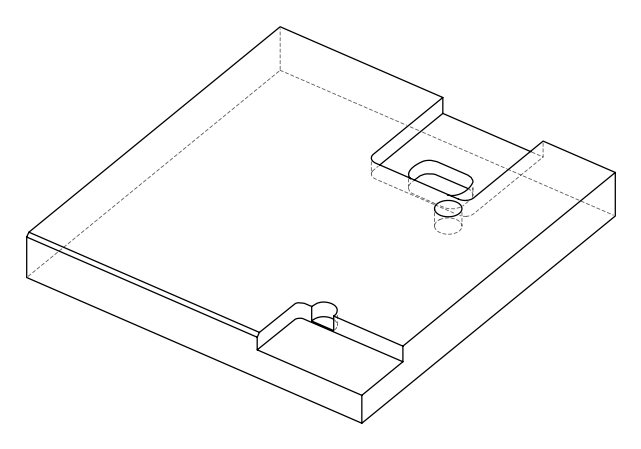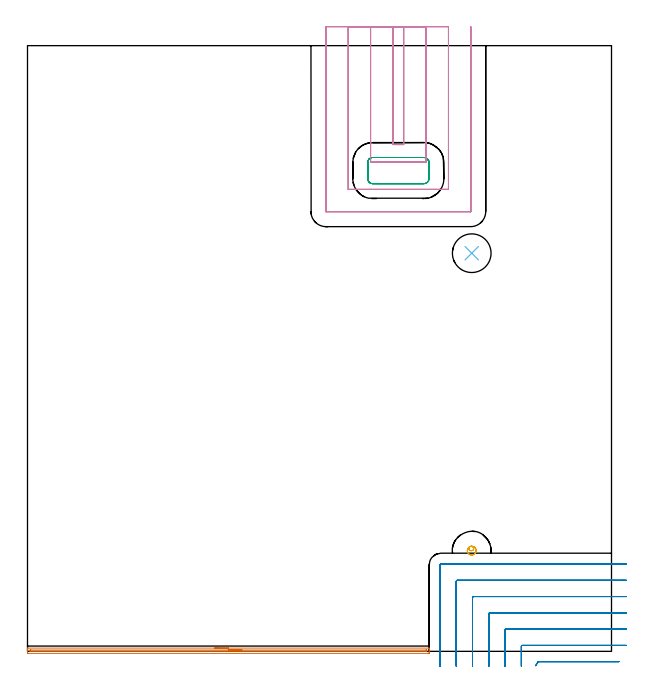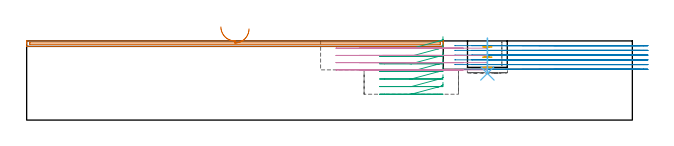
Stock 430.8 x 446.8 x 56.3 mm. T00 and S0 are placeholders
(PLAN: 6 operations, 3 tool changes, 32.9 min)
(1 AREA_MILL | FG_CHAMFER_SURFACE | UGT0205_001 | 4.9 min | 2271 mm3)
(2 MILL_CORNER_NOTCH_RECTANGULAR | CORNER_NOTCH_RECTANGULAR | UGT0201_010 | Follow Part, ap 4, ae 75% | 12.88 min | 196370 mm3)
(3 MILL_RECTANGULAR_POCKET | POCKET_RECTANGULAR_STRAIGHT | UGT0201_105 | Follow Part, ap 5.5, ae 75% | 2.66 min | 98102 mm3)
(4 MILL_SLOT | SLOT_PARTIAL_RECTANGULAR | UGT0201_105 | Follow Part, ap 5.5, ae 75% | 11.95 min | 300119 mm3)
(5 MILL_BLIND_HOLE_FROM_SOLID_MATERIAL | STEP1POCKET | UGT0201_105 | Spiral | 0.38 min | 7009 mm3)
(6 INDEXABLE_INSERT_DRILL_BLIND_HOLE_FROM_SOLID | STEP1POCKET_1 | NXT0302_028 | 0.1 min | 14489 mm3)
(TOOL UGT0205_001 | Chamfer Mill 20 x 3 x 45 deg. | D20 FL50 Z2)
(TOOL UGT0201_010 | End Mill 16 mm | D16 FL22 Z2)
(TOOL UGT0201_105 | End Mill 22 mm | D22 FL25 Z2)
(TOOL NXT0302_028 | Index. Insert Drill 28.5mm [880-D2850L32-03] | D28.5 PA176 FL86 Z2)
(OP 1 AREA_MILL)
G17 G21 G94 G90
T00 M6
G54
G17 G0 G90 X138.15 Y2.4 S1061 M3
G43 Z66.3 H0
G94 G1 X138.188 Z65.428 F250.
X138.302 Z64.563
X138.491 Z63.712
X138.753 Z62.88
X139.087 Z62.074
X139.49 Z61.3
X139.959 Z60.564
X140.49 Z59.872
X141.079 Z59.229
X141.722 Z58.639
X142.414 Z58.108
X143.15 Z57.64
X143.924 Z57.237
X144.73 Z56.903
X145.562 Z56.641
X146.414 Z56.452
X147.278 Z56.338
X148.15 Z56.3
X296.119
X296.29 Y2.397 Z56.288
X296.293 Y2.336 Z56.228
X296.3 Y1.905 Z55.805
Y1.62 Z55.52
Y0.896 Z54.792
Y-0.358 Z53.539
X296.297 Y-0.889 Z53.006
X296.293 Y-1.491 Z52.405
X296.276 Y-1.493 Z52.403
X295.672 Y-1.5 Z52.4
X0.628
X0.055 Y-1.498 Z52.398
X0.02 Y-1.497 Z52.399
X0.003 Y-1.495 Z52.4
X0.001 Y-1.494 Z52.402
X0. Y0.535 Z54.431
Y0.896 Z54.792
Y1.62 Z55.52
Y1.905 Z55.805
X0.007 Y2.336 Z56.228
X0.01 Y2.397 Z56.288
X0.181 Y2.4 Z56.3
X148.15
Y0.986 Z54.886
X293.973 Y0.985 Z54.885
X294.152 Y0.983 Z54.883
X294.27 Y0.979 Z54.879
X294.292 Y0.976 Z54.876
X294.295 Y0.972 Z54.872
X294.298 Y0.956 Z54.856
X294.299 Y0.896 Z54.796
X294.3 Y0.481 Z54.381
X294.298 Y0.004 Z53.904
X294.295 Y-0.048 Z53.852
X294.291 Y-0.072 Z53.828
X294.286 Y-0.079 Z53.821
X294.241 Y-0.081 Z53.819
X294.063 Y-0.085 Z53.815
X293.973 Y-0.086 Z53.814
X293.884
X2.327 Y-0.085 Z53.815
X2.148 Y-0.083 Z53.817
X2.03 Y-0.079 Z53.821
X2.008 Y-0.076 Z53.824
X2.005 Y-0.072 Z53.828
X2.002 Y-0.056 Z53.844
X2.001 Y0.004 Z53.904
X2. Y0.419 Z54.319
X2.002 Y0.896 Z54.796
X2.005 Y0.948 Z54.848
X2.01 Y0.972 Z54.872
X2.014 Y0.979 Z54.879
X2.059 Y0.981 Z54.881
X2.238 Y0.985 Z54.885
X2.327 Y0.986 Z54.886
X2.416
X148.15
X149.022 Z54.924
X149.887 Z55.038
X150.738 Z55.226
X151.57 Z55.489
X152.376 Z55.823
X153.15 Z56.225
X153.886 Z56.694
X154.578 Z57.225
X155.221 Z57.815
X155.81 Z58.458
X156.342 Z59.15
X156.81 Z59.886
X157.213 Z60.659
X157.547 Z61.465
X157.809 Z62.297
X157.998 Z63.149
X158.112 Z64.014
X158.15 Z64.886
G0 Z66.3
M5
M2
(OP 2 MILL_CORNER_NOTCH_RECTANGULAR)
G17 G21 G94 G90
T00 M6
G54
G17 G0 G90 X436.298 Y-7.6 S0 M3
G43 Z66.3 H0
Z52.933
G94 G1 X433.298 F250.
X377.093 F500.
G3 X376.406 Y-8. R0.8
G1 X374.906 Y-10.598 F250.
G0 Z66.3
X441.8 Y4.4
Z52.933
G1 X438.8
X365.094 F500.
G3 X364.3 Y3.606 R0.8
G1 Y-8.
Y-11. F250.
G0 Z66.3
X441.8 Y16.4
Z52.933
G1 X438.8
X353.094 F500.
G3 X352.3 Y15.606 R0.8
G1 Y-8.
Y-11. F250.
G0 Z66.3
X441.8 Y28.4
Z52.933
G1 X438.8
X341.095 F500.
G3 X340.3 Y27.605 R0.8
G1 Y-8.
Y-11. F250.
G0 Z66.3
X441.8 Y40.4
Z52.933
G1 X438.8
X329.095 F500.
G3 X328.3 Y39.605 R0.8
G1 Y-8.
Y-11. F250.
G0 Z66.3
X441.8 Y52.4
Z52.933
G1 X438.8
X317.095 F500.
G3 X316.3 Y51.605 R0.8
G1 Y-8.
Y-11. F250.
G0 Z66.3
X441.8 Y64.4
Z52.933
G1 X438.8
X305.096 F500.
G3 X304.3 Y63.604 R0.8
G1 Y-8.
Y-11. F250.
G0 Z66.3
X436.298 Y-7.6
Z49.567
G1 X433.298
X377.093 F500.
G3 X376.406 Y-8. R0.8
G1 X374.906 Y-10.598 F250.
G0 Z66.3
X441.8 Y4.4
Z49.567
G1 X438.8
X365.094 F500.
G3 X364.3 Y3.606 R0.8
G1 Y-8.
Y-11. F250.
G0 Z66.3
X441.8 Y16.4
Z49.567
G1 X438.8
X353.094 F500.
G3 X352.3 Y15.606 R0.8
G1 Y-8.
Y-11. F250.
G0 Z66.3
X441.8 Y28.4
Z49.567
G1 X438.8
X341.095 F500.
G3 X340.3 Y27.605 R0.8
G1 Y-8.
Y-11. F250.
G0 Z66.3
X441.8 Y40.4
Z49.567
G1 X438.8
X329.095 F500.
G3 X328.3 Y39.605 R0.8
G1 Y-8.
Y-11. F250.
G0 Z66.3
X441.8 Y52.4
Z49.567
G1 X438.8
X317.095 F500.
G3 X316.3 Y51.605 R0.8
G1 Y-8.
Y-11. F250.
G0 Z66.3
X441.8 Y64.4
Z49.567
G1 X438.8
X305.096 F500.
G3 X304.3 Y63.604 R0.8
G1 Y-8.
Y-11. F250.
G0 Z66.3
X436.298 Y-7.6
Z46.2
G1 X433.298
X377.093 F500.
G3 X376.406 Y-8. R0.8
G1 X374.906 Y-10.598 F250.
G0 Z66.3
X441.8 Y4.4
Z46.2
G1 X438.8
X365.094 F500.
G3 X364.3 Y3.606 R0.8
G1 Y-8.
Y-11. F250.
G0 Z66.3
X441.8 Y16.4
Z46.2
G1 X438.8
X353.094 F500.
G3 X352.3 Y15.606 R0.8
G1 Y-8.
Y-11. F250.
G0 Z66.3
X441.8 Y28.4
Z46.2
G1 X438.8
X341.095 F500.
G3 X340.3 Y27.605 R0.8
G1 Y-8.
Y-11. F250.
G0 Z66.3
X441.8 Y40.4
Z46.2
G1 X438.8
X329.095 F500.
G3 X328.3 Y39.605 R0.8
G1 Y-8.
Y-11. F250.
G0 Z66.3
X441.8 Y52.4
Z46.2
G1 X438.8
X317.095 F500.
G3 X316.3 Y51.605 R0.8
G1 Y-8.
Y-11. F250.
G0 Z66.3
X441.8 Y64.4
Z46.2
G1 X438.8
X305.096 F500.
G3 X304.3 Y63.604 R0.8
G1 Y-8.
Y-11. F250.
G0 Z66.3
X436.298 Y-7.6
Z42.833
G1 X433.298
X377.093 F500.
G3 X376.406 Y-8. R0.8
G1 X374.906 Y-10.598 F250.
G0 Z66.3
X441.8 Y4.4
Z42.833
G1 X438.8
X365.094 F500.
G3 X364.3 Y3.606 R0.8
G1 Y-8.
Y-11. F250.
G0 Z66.3
X441.8 Y16.4
Z42.833
G1 X438.8
X353.094 F500.
G3 X352.3 Y15.606 R0.8
G1 Y-8.
Y-11. F250.
G0 Z66.3
X441.8 Y28.4
Z42.833
G1 X438.8
X341.095 F500.
G3 X340.3 Y27.605 R0.8
G1 Y-8.
Y-11. F250.
G0 Z66.3
X441.8 Y40.4
Z42.833
G1 X438.8
X329.095 F500.
G3 X328.3 Y39.605 R0.8
G1 Y-8.
Y-11. F250.
G0 Z66.3
X441.8 Y52.4
Z42.833
G1 X438.8
X317.095 F500.
G3 X316.3 Y51.605 R0.8
G1 Y-8.
Y-11. F250.
G0 Z66.3
X441.8 Y64.4
Z42.833
G1 X438.8
X305.096 F500.
G3 X304.3 Y63.604 R0.8
G1 Y-8.
Y-11. F250.
G0 Z66.3
X436.298 Y-7.6
Z39.467
G1 X433.298
X377.093 F500.
G3 X376.406 Y-8. R0.8
G1 X374.906 Y-10.598 F250.
G0 Z66.3
X441.8 Y4.4
Z39.467
G1 X438.8
X365.094 F500.
G3 X364.3 Y3.606 R0.8
G1 Y-8.
Y-11. F250.
G0 Z66.3
X441.8 Y16.4
Z39.467
G1 X438.8
X353.094 F500.
G3 X352.3 Y15.606 R0.8
G1 Y-8.
Y-11. F250.
G0 Z66.3
X441.8 Y28.4
Z39.467
G1 X438.8
X341.095 F500.
G3 X340.3 Y27.605 R0.8
G1 Y-8.
Y-11. F250.
G0 Z66.3
X441.8 Y40.4
Z39.467
G1 X438.8
X329.095 F500.
G3 X328.3 Y39.605 R0.8
G1 Y-8.
Y-11. F250.
G0 Z66.3
X441.8 Y52.4
Z39.467
G1 X438.8
X317.095 F500.
G3 X316.3 Y51.605 R0.8
G1 Y-8.
Y-11. F250.
G0 Z66.3
X441.8 Y64.4
Z39.467
G1 X438.8
X305.096 F500.
G3 X304.3 Y63.604 R0.8
G1 Y-8.
Y-11. F250.
G0 Z66.3
X436.298 Y-7.6
Z36.1
G1 X433.298
X377.093 F500.
G3 X376.406 Y-8. R0.8
G1 X374.906 Y-10.598 F250.
G0 Z66.3
X441.8 Y4.4
Z36.1
G1 X438.8
X365.094 F500.
G3 X364.3 Y3.606 R0.8
G1 Y-8.
Y-11. F250.
G0 Z66.3
X441.8 Y16.4
Z36.1
G1 X438.8
X353.094 F500.
G3 X352.3 Y15.606 R0.8
G1 Y-8.
Y-11. F250.
G0 Z66.3
X441.8 Y28.4
Z36.1
G1 X438.8
X341.095 F500.
G3 X340.3 Y27.605 R0.8
G1 Y-8.
Y-11. F250.
G0 Z66.3
X441.8 Y40.4
Z36.1
G1 X438.8
X329.095 F500.
G3 X328.3 Y39.605 R0.8
G1 Y-8.
Y-11. F250.
G0 Z66.3
X441.8 Y52.4
Z36.1
G1 X438.8
X317.095 F500.
G3 X316.3 Y51.605 R0.8
G1 Y-8.
Y-11. F250.
G0 Z66.3
X441.8 Y64.4
Z36.1
G1 X438.8
X305.096 F500.
G3 X304.3 Y63.604 R0.8
G1 Y-8.
Y-11. F250.
G0 Z66.3
M5
M2
(OP 3 MILL_RECTANGULAR_POCKET)
G17 G21 G94 G90
T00 M6
G54
G17 G0 G90 X296.1 Y353.905 S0 M3
G43 Z66.3 H0
Z59.3
G94 G1 Y360.7 Z57.479 F250.
Y360.89 Z57.428
X296.034 Y361.413 Z57.287
X295.892 Y361.922 Z57.146
X295.677 Y362.404 Z57.004
X295.394 Y362.85 Z56.863
X295.049 Y363.249 Z56.721
X294.65 Y363.594 Z56.58
X294.204 Y363.877 Z56.438
X293.722 Y364.092 Z56.297
X293.213 Y364.234 Z56.156
X292.69 Y364.3 Z56.014
X292.5 Z55.963
X273.55 Z50.886
X254.6 F500.
G3 X251. Y360.7 R3.6
G1 Y348.6
G3 X254.6 Y345. R3.6
G1 X292.5
G3 X296.1 Y348.6 R3.6
G1 Y360.7
G3 X292.5 Y364.3 R3.6
G1 X273.55
X272.55
G0 X296.1 Y353.905 Z53.886
G1 Y360.7 Z52.065 F250.
Y360.89 Z52.014
X296.034 Y361.413 Z51.873
X295.892 Y361.922 Z51.731
X295.677 Y362.404 Z51.59
X295.394 Y362.85 Z51.448
X295.049 Y363.249 Z51.307
X294.65 Y363.594 Z51.166
X294.204 Y363.877 Z51.024
X293.722 Y364.092 Z50.883
X293.213 Y364.234 Z50.741
X292.69 Y364.3 Z50.6
X292.5 Z50.549
X273.55 Z45.471
X254.6 F500.
G3 X251. Y360.7 R3.6
G1 Y348.6
G3 X254.6 Y345. R3.6
G1 X292.5
G3 X296.1 Y348.6 R3.6
G1 Y360.7
G3 X292.5 Y364.3 R3.6
G1 X273.55
X272.55
G0 X296.1 Y353.905 Z48.471
G1 Y360.7 Z46.651 F250.
Y360.89 Z46.6
X296.034 Y361.413 Z46.458
X295.892 Y361.922 Z46.317
X295.677 Y362.404 Z46.176
X295.394 Y362.85 Z46.034
X295.049 Y363.249 Z45.893
X294.65 Y363.594 Z45.751
X294.204 Y363.877 Z45.61
X293.722 Y364.092 Z45.468
X293.213 Y364.234 Z45.327
X292.69 Y364.3 Z45.186
X292.5 Z45.135
X273.55 Z40.057
X254.6 F500.
G3 X251. Y360.7 R3.6
G1 Y348.6
G3 X254.6 Y345. R3.6
G1 X292.5
G3 X296.1 Y348.6 R3.6
G1 Y360.7
G3 X292.5 Y364.3 R3.6
G1 X273.55
X272.55
G0 X296.1 Y353.905 Z43.057
G1 Y360.7 Z41.236 F250.
Y360.89 Z41.186
X296.034 Y361.413 Z41.044
X295.892 Y361.922 Z40.903
X295.677 Y362.404 Z40.761
X295.394 Y362.85 Z40.62
X295.049 Y363.249 Z40.478
X294.65 Y363.594 Z40.337
X294.204 Y363.877 Z40.196
X293.722 Y364.092 Z40.054
X293.213 Y364.234 Z39.913
X292.69 Y364.3 Z39.771
X292.5 Z39.72
X273.55 Z34.643
X254.6 F500.
G3 X251. Y360.7 R3.6
G1 Y348.6
G3 X254.6 Y345. R3.6
G1 X292.5
G3 X296.1 Y348.6 R3.6
G1 Y360.7
G3 X292.5 Y364.3 R3.6
G1 X273.55
X272.55
G0 X296.1 Y353.905 Z37.643
G1 Y360.7 Z35.822 F250.
Y360.89 Z35.771
X296.034 Y361.413 Z35.63
X295.892 Y361.922 Z35.488
X295.677 Y362.404 Z35.347
X295.394 Y362.85 Z35.206
X295.049 Y363.249 Z35.064
X294.65 Y363.594 Z34.923
X294.204 Y363.877 Z34.781
X293.722 Y364.092 Z34.64
X293.213 Y364.234 Z34.498
X292.69 Y364.3 Z34.357
X292.5 Z34.306
X273.55 Z29.229
X254.6 F500.
G3 X251. Y360.7 R3.6
G1 Y348.6
G3 X254.6 Y345. R3.6
G1 X292.5
G3 X296.1 Y348.6 R3.6
G1 Y360.7
G3 X292.5 Y364.3 R3.6
G1 X273.55
X272.55
G0 X296.1 Y353.905 Z32.229
G1 Y360.7 Z30.408 F250.
Y360.89 Z30.357
X296.034 Y361.413 Z30.216
X295.892 Y361.922 Z30.074
X295.677 Y362.404 Z29.933
X295.394 Y362.85 Z29.791
X295.049 Y363.249 Z29.65
X294.65 Y363.594 Z29.508
X294.204 Y363.877 Z29.367
X293.722 Y364.092 Z29.226
X293.213 Y364.234 Z29.084
X292.69 Y364.3 Z28.943
X292.5 Z28.892
X273.55 Z23.814
X254.6 F500.
G3 X251. Y360.7 R3.6
G1 Y348.6
G3 X254.6 Y345. R3.6
G1 X292.5
G3 X296.1 Y348.6 R3.6
G1 Y360.7
G3 X292.5 Y364.3 R3.6
G1 X273.55
X272.55
G0 X296.1 Y353.905 Z26.814
G1 Y360.7 Z24.994 F250.
Y360.89 Z24.943
X296.034 Y361.413 Z24.801
X295.892 Y361.922 Z24.66
X295.677 Y362.404 Z24.519
X295.394 Y362.85 Z24.377
X295.049 Y363.249 Z24.236
X294.65 Y363.594 Z24.094
X294.204 Y363.877 Z23.953
X293.722 Y364.092 Z23.811
X293.213 Y364.234 Z23.67
X292.69 Y364.3 Z23.528
X292.5 Z23.478
X273.55 Z18.4
X254.6 F500.
G3 X251. Y360.7 R3.6
G1 Y348.6
G3 X254.6 Y345. R3.6
G1 X292.5
G3 X296.1 Y348.6 R3.6
G1 Y360.7
G3 X292.5 Y364.3 R3.6
G1 X273.55
X272.55
G0 Z66.3
M5
M2
(OP 4 MILL_SLOT)
G17 G21 G94 G90
T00 M6
G54
G17 G0 G90 X269.6 Y460.8 S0 M3
G43 Z66.3 H0
Z51.15
G94 G1 Y457.8 F250.
Y373.8 F500.
X277.5
Y457.8
Y460.8 F250.
X253.1
Y457.8
Y363.96 F500.
Y360.96 F250.
X294. Y360.969 F500.
Y363.969 F250.
Y457.8 F500.
Y460.8 F250.
X236.6
Y457.8
Y340.8 F500.
X310.5
Y457.8
Y460.8 F250.
X220.1
Y457.8
Y324.4 F500.
X220.105 Y324.345
X220.145 Y324.305
X220.2 Y324.3
X326.9
X326.955 Y324.305
X326.995 Y324.345
X327. Y324.4
Y457.8
Y460.8 F250.
G0 X269.6 Z46.
G1 Y457.8
Y373.8 F500.
X277.5
Y457.8
Y460.8 F250.
X253.1
Y457.8
Y363.96 F500.
Y360.96 F250.
X294. Y360.969 F500.
Y363.969 F250.
Y457.8 F500.
Y460.8 F250.
X236.6
Y457.8
Y340.8 F500.
X310.5
Y457.8
Y460.8 F250.
X220.1
Y457.8
Y324.4 F500.
X220.105 Y324.345
X220.145 Y324.305
X220.2 Y324.3
X326.9
X326.955 Y324.305
X326.995 Y324.345
X327. Y324.4
Y457.8
Y460.8 F250.
G0 X269.6 Z40.85
G1 Y457.8
Y373.8 F500.
X277.5
Y457.8
Y460.8 F250.
X253.1
Y457.8
Y363.96 F500.
Y360.96 F250.
X294. Y360.969 F500.
Y363.969 F250.
Y457.8 F500.
Y460.8 F250.
X236.6
Y457.8
Y340.8 F500.
X310.5
Y457.8
Y460.8 F250.
X220.1
Y457.8
Y324.4 F500.
X220.105 Y324.345
X220.145 Y324.305
X220.2 Y324.3
X326.9
X326.955 Y324.305
X326.995 Y324.345
X327. Y324.4
Y457.8
Y460.8 F250.
G0 X269.6 Z35.7
G1 Y457.8
Y373.8 F500.
X277.5
Y457.8
Y460.8 F250.
X253.1
Y457.8
Y363.96 F500.
Y360.96 F250.
X294. Y360.969 F500.
Y363.969 F250.
Y457.8 F500.
Y460.8 F250.
X236.6
Y457.8
Y340.8 F500.
X310.5
Y457.8
Y460.8 F250.
X220.1
Y457.8
Y324.4 F500.
X220.105 Y324.345
X220.145 Y324.305
X220.2 Y324.3
X326.9
X326.955 Y324.305
X326.995 Y324.345
X327. Y324.4
Y457.8
Y460.8 F250.
G0 Z66.3
M5
M2
(OP 5 MILL_BLIND_HOLE_FROM_SOLID_MATERIAL)
G17 G21 G94 G90
T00 M6
G54
G17 G0 G90 X327.7 Y74.3 S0 M3
G43 Z66.3 H0
Z52.033
G94 G3 X329.091 Y76.159 R1.45 F250.
X326.784 Y77.418 R1.859
X324.582 Y73.384 R3.25
X326.784 Y77.418 R-3.25
X325.683 Y75.401 R1.625
X327.7 Y74.3 R1.625
G0 Z44.767
G3 X329.091 Y76.159 R1.45
X326.784 Y77.418 R1.859
X324.582 Y73.384 R3.25
X326.784 Y77.418 R-3.25
X325.683 Y75.401 R1.625
X327.7 Y74.3 R1.625
G0 Z37.5
G3 X329.091 Y76.159 R1.45
X326.784 Y77.418 R1.859
X324.582 Y73.384 R3.25
X326.784 Y77.418 R-3.25
X325.683 Y75.401 R1.625
X327.7 Y74.3 R1.625
G0 Z66.3
M5
M2
(OP 6 INDEXABLE_INSERT_DRILL_BLIND_HOLE_FROM_SOLID)
G17 G21 G94 G90
T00 M6
G54
G17 G0 G90 X327.7 Y293.7 S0 M3
G43 Z66.3 H1
G94 G81 G98 Z33.2 F250. R58.3
G80
M5
M2
